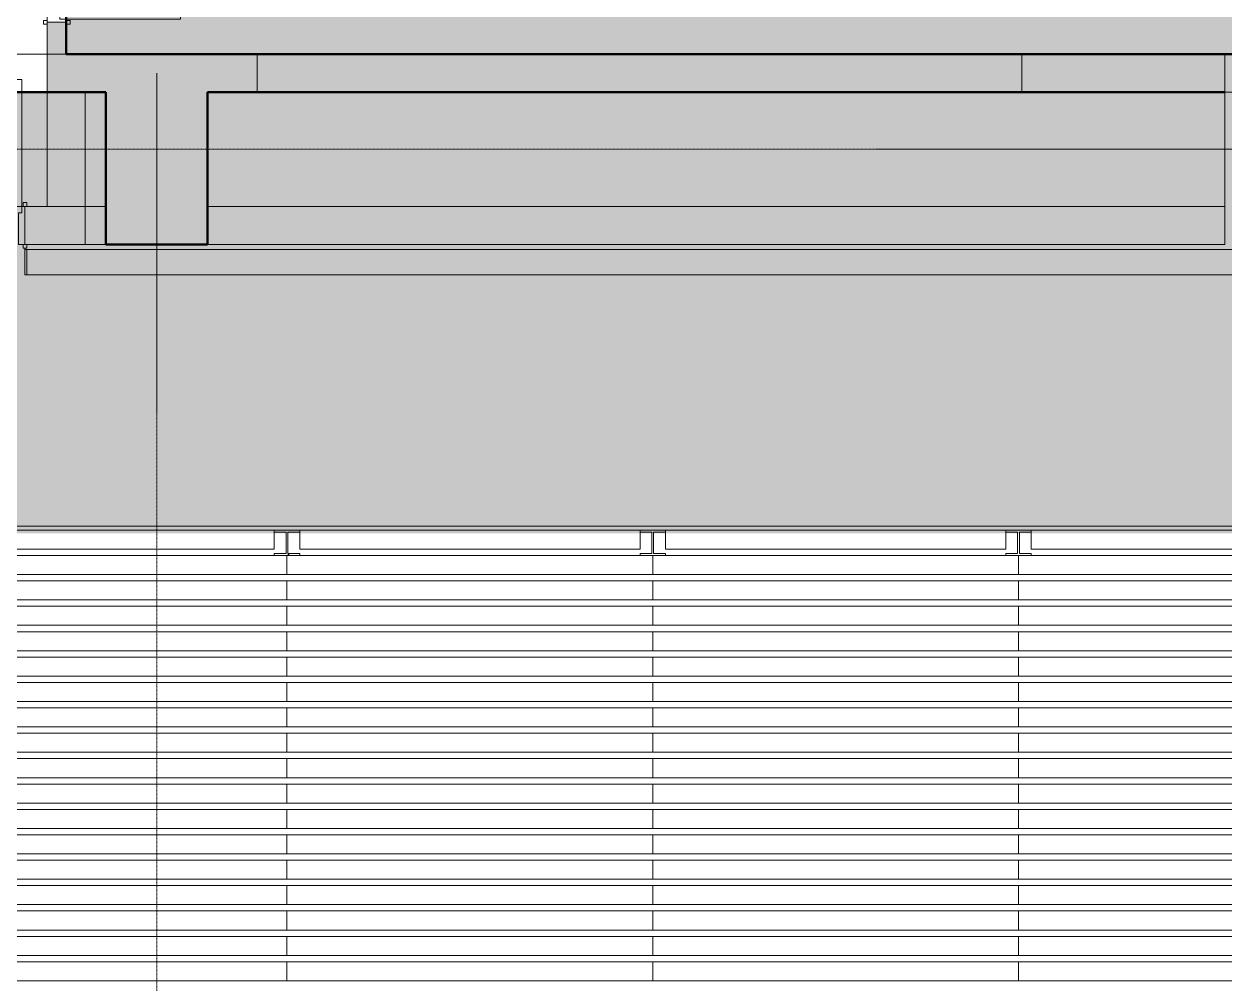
# Model space of a CAD drawing. Header units: millimetres. Extents: x 15878 to 679837, y -72324 to 391440.
# Drawn here: x 283912 to 293370, y 24282 to 31844 of the extents above; entities that cross this region are included whole.
import ezdxf

# ---------------------------------------------------------------- set-up
doc = ezdxf.new("R2010")
doc.units = ezdxf.units.MM
doc.linetypes.add('Demolished', pattern=[4.8, 3.2, -1.6])
doc.linetypes.add('Grid Line__1_200_', pattern=[10.5, 6, -1.5, 1.5, -1.5])
for name, color, linetype, lineweight in [('A-DETL', 90, 'Continuous', 5), ('A-DETL-GENF', 92, 'Continuous', 5), ('A-DOOR', 31, 'Continuous', 5), ('A-DOOR-FRAM', 31, 'Continuous', 5), ('A-FLOR', 192, 'Continuous', 5), ('A-WALL', 113, 'Continuous', 5), ('A-WALL-PATT', 111, 'Continuous', 18), ('Q-SPCQ', 91, 'Continuous', 5), ('S-COLS', 52, 'Continuous', 5), ('S-GRID', 1, 'Continuous', 5)]:
    doc.layers.add(name, color=color, linetype=linetype, lineweight=lineweight)
pattern_1 = [(45, (235455.2, 0), (-1237.437, 1237.437), []), (45, (235455.2, 1875), (-1237.437, 1237.437), [])]

# ---------------------------------------------------------------- blocks, each defined once
blk = doc.blocks.new('DLN-Double Door__X08_ - _M30_ 2000 x 2000 _WH_-18327409-2_F')
at = {"layer": 'A-DOOR', "color": 253}
for p, q in [((-1000, 1150), (-950, 1150)), ((-1000, 1050), (-1000, 1150)), ((-950, 1150), (-950, 1050)), ((950, 1150), (950, 1050)), ((1000, 1150), (950, 1150)), ((1000, 1050), (1000, 1150)), ((-1000, 150), (-1000, 1050)), ((-950, 1050), (-950, 150)), ((950, 1050), (950, 150)), ((1000, 150), (1000, 1050)), ((-950, 150), (-1000, 150)), ((950, 150), (1000, 150))]:
    blk.add_line(p, q, dxfattribs=at)
for centre, start, end in [((-1000, 150), 65.12584, 90), ((1000, 150), 90, 114.87416), ((-1000, 150), 59.83333, 65.12584), ((1000, 150), 114.87416, 180.5), ((-1000, 150), 44.75, 59.83333), ((-1000, 150), 29.66667, 44.75), ((-1000, 150), 14.58333, 29.66667), ((-1000, 150), 359.5, 14.58333)]:
    blk.add_arc(centre, 1000, start, end, dxfattribs=at)
at = {"layer": 'A-DOOR-FRAM', "color": 253}
for p, q in [((-1040, 180), (-1010, 180)), ((-1040, 150), (-1040, 180)), ((-1010, 150), (-1040, 150)), ((-1025, 150), (-1000, 150)), ((-1025, -150), (-1025, 150)), ((-1010, 180), (-1010, 150)), ((-1000, 150), (-1000, 100)), ((-1000, 100), (-975, 100)), ((-975, 100), (-975, -150)), ((975, 100), (1000, 100)), ((975, -150), (975, 100)), ((1000, 150), (1025, 150)), ((1000, 100), (1000, 150)), ((1010, 150), (1010, 180)), ((1010, 180), (1040, 180)), ((1040, 150), (1010, 150)), ((1025, 150), (1025, -150)), ((1040, 180), (1040, 150)), ((-1040, -150), (-1010, -150)), ((-1040, -180), (-1040, -150)), ((-1010, -180), (-1040, -180)), ((-975, -150), (-1025, -150)), ((-1010, -150), (-1010, -180)), ((1025, -150), (975, -150)), ((1010, -180), (1010, -150)), ((1010, -150), (1040, -150)), ((1040, -180), (1010, -180)), ((1040, -150), (1040, -180))]:
    blk.add_line(p, q, dxfattribs=at)
blk = doc.blocks.new('DLN-Double Door__X08_ - _M34_ 1800 x 2000 _WH_-14591847-2_F')
at = {"layer": 'A-DOOR', "color": 254}
for p, q in [((-850, -75), (-900, -75)), ((-900, -75), (-900, -975)), ((-850, -975), (-850, -75)), ((850, -75), (900, -75)), ((850, -975), (850, -75)), ((900, -75), (900, -975)), ((-900, -975), (-850, -975)), ((900, -975), (850, -975))]:
    blk.add_line(p, q, dxfattribs=at)
for centre, start, end in [((-900, -75), 270, 359.99228), ((900, -75), 180.00772, 233.8), ((900, -75), 233.8, 270)]:
    blk.add_arc(centre, 900, start, end, dxfattribs=at)
at = {"layer": 'A-DOOR', "color": 253}
for centre, start, end in [((900, -75), 179.5, 180.00772), ((-900, -75), 359.99228, 0.5)]:
    blk.add_arc(centre, 900, start, end, dxfattribs=at)
at = {"layer": 'A-DOOR-FRAM', "color": 253}
for p, q in [((-910, 105), (-940, 105)), ((-940, 105), (-940, 75)), ((-910, 75), (-910, 105)), ((940, 105), (910, 105)), ((910, 105), (910, 75)), ((940, 75), (940, 105)), ((-940, 75), (-910, 75)), ((-875, 75), (-925, 75)), ((-925, 75), (-925, -75)), ((-875, -25), (-875, 75)), ((875, 75), (875, -25)), ((925, 75), (875, 75)), ((910, 75), (940, 75)), ((925, -75), (925, 75)), ((-900, -75), (-900, -25)), ((-900, -25), (-875, -25)), ((875, -25), (900, -25)), ((900, -25), (900, -75))]:
    blk.add_line(p, q, dxfattribs=at)
at = {"layer": 'A-DOOR-FRAM', "color": 254}
for p, q in [((-910, -75), (-940, -75)), ((-940, -75), (-940, -105)), ((-925, -75), (-900, -75)), ((-910, -105), (-910, -75)), ((900, -75), (925, -75)), ((940, -75), (910, -75)), ((910, -75), (910, -105)), ((940, -105), (940, -75)), ((-940, -105), (-910, -105)), ((910, -105), (940, -105))]:
    blk.add_line(p, q, dxfattribs=at)
blk = doc.blocks.new('DLN_Grid Gallery Deck - DLN_Grid Gallery Deck-V870-2_F')
at = {"layer": 'Q-SPCQ'}
for p, q in [((0, -75), (0, 75)), ((100, 75), (2780, 75)), ((2880, 75), (2880, -75)), ((2880, -75), (0, -75))]:
    blk.add_line(p, q, dxfattribs=at)
blk = doc.blocks.new('DLN_Grid Gallery Deck - DLN_Grid Gallery Deck-V869-2_F')
at = {"layer": 'Q-SPCQ'}
for p, q in [((0, -75), (0, 75)), ((0, 75), (2880, 75)), ((2880, 75), (2880, -75)), ((2880, -75), (0, -75))]:
    blk.add_line(p, q, dxfattribs=at)
blk = doc.blocks.new('DLN_Grid Gallery Deck - DLN_Grid Gallery Deck-V871-2_F')
at = {"layer": 'Q-SPCQ'}
for p, q in [((0, -75), (0, 75)), ((100, 75), (2780, 75)), ((2880, 75), (2880, -75)), ((2880, -75), (0, -75))]:
    blk.add_line(p, q, dxfattribs=at)
blk = doc.blocks.new('DLN_Grid Gallery Deck - DLN_Grid Gallery Deck-V874-2_F')
at = {"layer": 'Q-SPCQ'}
for p, q in [((0, -75), (0, 75)), ((100, 75), (2780, 75)), ((2880, 75), (2880, -75)), ((2880, -75), (0, -75))]:
    blk.add_line(p, q, dxfattribs=at)
blk = doc.blocks.new('DLN_Grid Gallery Deck - DLN_Grid Gallery Deck-V878-2_F')
at = {"layer": 'Q-SPCQ'}
for p, q in [((0, 75), (2680, 75)), ((0, 50), (0, 60)), ((0, -75), (0, 50)), ((2680, 60), (2680, 50)), ((2680, 50), (2680, -75)), ((2680, -75), (0, -75))]:
    blk.add_line(p, q, dxfattribs=at)
blk = doc.blocks.new('DLN_Grid Gallery Deck - DLN_Grid Gallery Deck-V879-2_F')
at = {"layer": 'Q-SPCQ'}
for p, q in [((0, 75), (2680, 75)), ((0, 50), (0, 60)), ((0, -75), (0, 50)), ((2680, 60), (2680, 50)), ((2680, 50), (2680, -75)), ((2680, -75), (0, -75))]:
    blk.add_line(p, q, dxfattribs=at)
blk = doc.blocks.new('DLN_Grid Gallery Deck - DLN_Grid Gallery Deck-V880-2_F')
at = {"layer": 'Q-SPCQ'}
for p, q in [((0, 75), (2680, 75)), ((0, 50), (0, 60)), ((0, -75), (0, 50)), ((2680, 60), (2680, 50)), ((2680, 50), (2680, -75)), ((2680, -75), (0, -75))]:
    blk.add_line(p, q, dxfattribs=at)

msp = doc.modelspace()

# ---------------------------------------------------------------- hatches: boundary and pattern name
at = {"layer": 'A-DETL-GENF', "transparency": 33554585}
msp.add_hatch(color=151, dxfattribs=at).paths.add_polyline_path([(312144.5, 7857.5), (313794.5, 7857.5), (313794.5, 21079.2), (318794.5, 21079.2), (318794.5, 31757.5), (318294.5, 31757.5), (318294.5, 34107.5), (299194.5, 34107.5), (299194.5, 38077.5), (296794.5, 38077.5), (296794.5, 33957.5), (284244.5, 33957.5), (284244.5, 31607.5), (312144.5, 31607.5), (312144.5, 28132.5), (310944.5, 28132.5), (310944.5, 25782.5), (312144.5, 25782.5), (312144.5, 9065.7)], flags=0)
h = msp.add_hatch(color=253, dxfattribs=at)
h.paths.add_polyline_path([(284557, 8157.5), (284557, 9357.5), (285357, 9357.5), (285357, 8157.5), (293369.5, 8157.5), (293369.5, 9357.5), (294169.5, 9357.5), (294169.5, 8157.5), (302182, 8157.5), (302182, 9357.5), (302982, 9357.5), (302982, 8157.5), (310644.5, 8157.5), (310644.5, 9357.5), (311844.5, 9357.5), (311844.5, 15624.2), (310644.5, 15624.2), (310644.5, 16424.2), (311844.5, 16424.2), (311844.5, 23040.8), (310644.5, 23040.8), (310644.5, 23840.8), (311844.5, 23840.8), (311844.5, 25482.5), (310644.5, 25482.5), (310644.5, 28432.5), (311844.5, 28432.5), (311844.5, 30107.5), (310644.5, 30107.5), (310644.5, 31307.5), (302982, 31307.5), (302982, 30107.5), (302182, 30107.5), (302182, 31307.5), (294169.5, 31307.5), (294169.5, 30107.5), (293369.5, 30107.5), (293369.5, 31307.5), (285357, 31307.5), (285357, 30107.5), (284557, 30107.5), (284557, 31307.5), (280194.5, 31307.5), (280194.5, 30107.5), (277194.5, 30107.5), (277194.5, 31307.5), (276894.5, 31307.5), (276894.5, 30107.5), (275694.5, 30107.5), (275694.5, 23840.8), (276894.5, 23840.8), (276894.5, 23040.8), (275694.5, 23040.8), (275694.5, 16424.2), (276894.5, 16424.2), (276894.5, 15624.2), (275694.5, 15624.2), (275694.5, 11307.5), (276894.5, 11307.5), (276894.5, 8157.5), (283505.3, 8157.5)], flags=0)
h.paths.add_polyline_path([(288918.6, 11577.5), (277134.7, 11577.5), (277134.7, 27832.5), (308269.5, 27832.5), (308269.5, 11577.5), (291625.2, 11577.5)], flags=0)
at = {"layer": 'A-WALL-PATT', "lineweight": 5, "transparency": 33554432}
h = msp.add_hatch(color=253, dxfattribs=at)
h.paths.add_polyline_path([(284244.5, 31607.5), (284244.5, 31857.5), (284094.5, 31857.5), (284094.5, 31607.5), (284194.5, 31607.5)], flags=0)
h.paths.add_polyline_path([(284094.5, 33707.5), (284244.5, 33707.5), (284244.5, 33957.5), (284094.5, 33957.5), (284094.5, 33722.5)], flags=0)
at = {"layer": 'A-WALL-PATT', "lineweight": 5}
h = msp.add_hatch(color=253, dxfattribs=at)
h.paths.add_polyline_path([(284094.5, 31307.5), (284557, 31307.5), (284557, 31607.5), (284094.5, 31607.5), (284094.5, 31573)], flags=0)
h.paths.add_polyline_path([(285357, 31307.5), (285747, 31307.5), (285747, 31607.5), (285357, 31607.5), (285357, 31573)], flags=0)
at = {"layer": 'A-WALL-PATT', "lineweight": 5, "transparency": 33554432}
for points in [[(286211.9, 31307.5), (291769.5, 31307.5), (291769.5, 31607.5), (285747, 31607.5), (285747, 31307.5)], [(284394.5, 30107.5), (284394.5, 31307.5), (284094.5, 31307.5), (284094.5, 30107.5)]]:
    msp.add_hatch(color=253, dxfattribs=at).paths.add_polyline_path(points, flags=0)
at = {"layer": 'A-WALL-PATT', "lineweight": 5}
msp.add_hatch(color=253, dxfattribs=at).paths.add_polyline_path([(291769.5, 31307.5), (295769.5, 31307.5), (295769.5, 31607.5), (291769.5, 31607.5)], flags=0)
at = {"layer": 'A-WALL-PATT', "lineweight": 5, "transparency": 33554432}
h = msp.add_hatch(color=253, dxfattribs=at)
h.paths.add_polyline_path([(283919.5, 30107.5), (284094.5, 30107.5), (284094.5, 30407.5), (283919.5, 30407.5), (283919.5, 30357.5)], flags=0)
h.paths.add_polyline_path([(281694.5, 30107.5), (281869.5, 30107.5), (281869.5, 30407.5), (281694.5, 30407.5), (281694.5, 30267.5)], flags=0)
at = {"layer": 'S-COLS'}
for points in [[(285357, 30107.5), (285357, 31607.5), (284557, 31607.5), (284557, 30107.5), (284858.6, 30107.5)], [(293369.5, 30107.5), (294169.5, 30107.5), (294169.5, 31607.5), (293369.5, 31607.5), (293369.5, 30236.6)]]:
    msp.add_hatch(color=53, dxfattribs=at).paths.add_polyline_path(points, flags=0)
h = msp.add_hatch(dxfattribs=at)
h.set_pattern_fill('FP_3635', color=253, style=0, pattern_type=2)
h.set_pattern_definition(pattern_1)
h.paths.add_polyline_path([(285975.4, 27832.5), (285990.4, 27832.5), (285990.4, 27842.5), (286082.9, 27842.5), (286082.9, 27857.5), (285882.9, 27857.5), (285882.9, 27842.5), (285975.4, 27842.5)], flags=0)
h = msp.add_hatch(dxfattribs=at)
h.set_pattern_fill('FP_3635', color=253, style=0, pattern_type=2)
h.set_pattern_definition(pattern_1)
h.paths.add_polyline_path([(285882.9, 27657.5), (286082.9, 27657.5), (286082.9, 27672.5), (285990.4, 27672.5), (285990.4, 27832.5), (285975.4, 27832.5), (285975.4, 27672.5), (285882.9, 27672.5)], flags=0)

# ---------------------------------------------------------------- linework, layer by layer
at = {"layer": 'A-DETL', "linetype": 'Demolished', "lineweight": 50}
for p, q in [((284244.5, 33957.5), (284244.5, 31607.5)), ((284244.5, 31607.5), (312144.5, 31607.5)), ((284557, 31307.5), (280194.5, 31307.5)), ((284557, 30107.5), (284557, 31307.5)), ((293369.5, 31307.5), (285357, 31307.5)), ((285357, 31307.5), (285357, 30107.5)), ((285357, 30107.5), (284557, 30107.5))]:
    msp.add_line(p, q, dxfattribs=at)
at = {"layer": 'A-FLOR'}
for p, q in [((284094.5, 31607.5), (281544.5, 31607.5)), ((293369.5, 31607.5), (284094.5, 31607.5)), ((277494.5, 31307.5), (284094.5, 31307.5)), ((284094.5, 31307.5), (284557, 31307.5)), ((284394.5, 30407.5), (284394.5, 31307.5)), ((285747, 31307.5), (291769.5, 31307.5)), ((284557, 30407.5), (283934.5, 30407.5)), ((293369.5, 30407.5), (285357, 30407.5)), ((283934.5, 30107.5), (284557, 30107.5)), ((285357, 30107.5), (293369.5, 30107.5)), ((283919.5, 29867.5), (283919.5, 30072.5)), ((303022, 30067.5), (283919.5, 30067.5)), ((303222, 29867.5), (283919.5, 29867.5)), ((277136.1, 27887.5), (308269.5, 27887.5))]:
    msp.add_line(p, q, dxfattribs=at)
at = {"layer": 'A-FLOR', "color": 254}
msp.add_line((299194.5, 31607.5), (284094.5, 31607.5), dxfattribs=at)
at = {"layer": 'A-WALL', "color": 253}
for p, q in [((284094.5, 31842.5), (284094.5, 31607.5)), ((291769.5, 31307.5), (291769.5, 31607.5)), ((284094.5, 31307.5), (284094.5, 30407.5)), ((284394.5, 31307.5), (284394.5, 31307.5)), ((285747, 31307.5), (291769.5, 31307.5)), ((283919.5, 30407.5), (283919.5, 30107.5)), ((284094.5, 30407.5), (283934.5, 30407.5)), ((284394.5, 30107.5), (284394.5, 30407.5)), ((283934.5, 30107.5), (284394.5, 30107.5)), ((303222, 30067.5), (283934.5, 30067.5)), ((283934.5, 30067.5), (283934.5, 29867.5))]:
    msp.add_line(p, q, dxfattribs=at)
at = {"layer": 'A-WALL', "color": 254}
for p, q in [((284244.5, 31607.5), (284244.5, 31842.5)), ((286211.9, 31607.5), (285747, 31607.5))]:
    msp.add_line(p, q, dxfattribs=at)
at = {"layer": 'A-WALL', "color": 9, "lineweight": 20}
for p, q in [((284094.5, 31607.5), (284094.5, 31307.5)), ((284557, 31607.5), (284244.5, 31607.5)), ((285747, 31607.5), (285357, 31607.5)), ((285747, 31307.5), (285747, 31607.5)), ((295769.5, 31607.5), (291769.5, 31607.5)), ((284094.5, 31307.5), (284557, 31307.5)), ((285357, 31307.5), (285747, 31307.5)), ((291769.5, 31307.5), (295769.5, 31307.5))]:
    msp.add_line(p, q, dxfattribs=at)
at = {"layer": 'S-COLS', "color": 9, "lineweight": 20}
for p, q in [((285357, 31607.5), (284557, 31607.5)), ((294169.5, 31607.5), (293369.5, 31607.5)), ((293369.5, 31607.5), (293369.5, 31307.5)), ((284557, 31307.5), (284557, 30107.5)), ((285357, 30107.5), (285357, 31307.5)), ((293369.5, 31307.5), (293369.5, 30107.5)), ((284557, 30107.5), (285357, 30107.5)), ((286082.9, 27857.5), (285882.9, 27857.5)), ((285882.9, 27857.5), (285882.9, 27842.5)), ((285882.9, 27842.5), (285975.4, 27842.5)), ((285975.4, 27842.5), (285975.4, 27832.5)), ((285975.4, 27832.5), (285975.4, 27672.5)), ((285990.4, 27832.5), (285990.4, 27842.5)), ((285990.4, 27842.5), (286082.9, 27842.5)), ((285990.4, 27672.5), (285990.4, 27832.5)), ((286082.9, 27842.5), (286082.9, 27857.5)), ((288962.9, 27857.5), (288762.9, 27857.5)), ((288762.9, 27857.5), (288762.9, 27842.5)), ((288762.9, 27842.5), (288855.4, 27842.5)), ((288855.4, 27842.5), (288855.4, 27832.5)), ((288855.4, 27832.5), (288855.4, 27672.5)), ((288870.4, 27832.5), (288870.4, 27842.5)), ((288870.4, 27842.5), (288962.9, 27842.5)), ((288870.4, 27672.5), (288870.4, 27832.5)), ((288962.9, 27842.5), (288962.9, 27857.5)), ((291842.9, 27857.5), (291642.9, 27857.5)), ((291642.9, 27857.5), (291642.9, 27842.5)), ((291642.9, 27842.5), (291735.4, 27842.5)), ((291735.4, 27842.5), (291735.4, 27832.5)), ((291735.4, 27832.5), (291735.4, 27672.5)), ((291750.4, 27832.5), (291750.4, 27842.5)), ((291750.4, 27842.5), (291842.9, 27842.5)), ((291750.4, 27672.5), (291750.4, 27832.5)), ((291842.9, 27842.5), (291842.9, 27857.5)), ((285882.9, 27672.5), (285882.9, 27657.5)), ((285975.4, 27672.5), (285882.9, 27672.5)), ((285882.9, 27657.5), (286082.9, 27657.5)), ((286082.9, 27672.5), (285990.4, 27672.5)), ((286082.9, 27657.5), (286082.9, 27672.5)), ((288762.9, 27672.5), (288762.9, 27657.5)), ((288855.4, 27672.5), (288762.9, 27672.5)), ((288762.9, 27657.5), (288962.9, 27657.5)), ((288962.9, 27672.5), (288870.4, 27672.5)), ((288962.9, 27657.5), (288962.9, 27672.5)), ((291642.9, 27672.5), (291642.9, 27657.5)), ((291735.4, 27672.5), (291642.9, 27672.5)), ((291642.9, 27657.5), (291842.9, 27657.5)), ((291842.9, 27672.5), (291750.4, 27672.5)), ((291842.9, 27657.5), (291842.9, 27672.5))]:
    msp.add_line(p, q, dxfattribs=at)
at = {"layer": 'S-GRID', "color": 254, "linetype": 'Grid Line__1_200_'}
for p, q in [((284957, 18957.5), (284957, 31457.5)), ((258983.7, 30857.5), (317699.8, 30857.5))]:
    msp.add_line(p, q, dxfattribs=at)

# ---------------------------------------------------------------- block references
at = {"layer": 'A-DOOR', "color": 253, "rotation": 90}
msp.add_blockref('DLN-Double Door__X08_ - _M34_ 1800 x 2000 _WH_-14591847-2_F', (284169.5, 32782.5), dxfattribs=at)
at = {"layer": 'A-DOOR', "color": 253}
msp.add_blockref('DLN-Double Door__X08_ - _M30_ 2000 x 2000 _WH_-18327409-2_F', (282894.5, 30257.5), dxfattribs=at)
at = {"layer": 'Q-SPCQ'}
for name, p in [('DLN_Grid Gallery Deck - DLN_Grid Gallery Deck-V878-2_F', (283202.9, 27782.5)), ('DLN_Grid Gallery Deck - DLN_Grid Gallery Deck-V878-2_F', (286082.9, 27782.5)), ('DLN_Grid Gallery Deck - DLN_Grid Gallery Deck-V879-2_F', (288962.9, 27782.5)), ('DLN_Grid Gallery Deck - DLN_Grid Gallery Deck-V880-2_F', (291842.9, 27782.5)), ('DLN_Grid Gallery Deck - DLN_Grid Gallery Deck-V870-2_F', (283102.9, 27582.5)), ('DLN_Grid Gallery Deck - DLN_Grid Gallery Deck-V870-2_F', (285982.9, 27582.5)), ('DLN_Grid Gallery Deck - DLN_Grid Gallery Deck-V871-2_F', (288862.9, 27582.5)), ('DLN_Grid Gallery Deck - DLN_Grid Gallery Deck-V874-2_F', (291742.9, 27582.5)), ('DLN_Grid Gallery Deck - DLN_Grid Gallery Deck-V869-2_F', (283102.9, 27382.5)), ('DLN_Grid Gallery Deck - DLN_Grid Gallery Deck-V869-2_F', (285982.9, 27382.5)), ('DLN_Grid Gallery Deck - DLN_Grid Gallery Deck-V869-2_F', (288862.9, 27382.5)), ('DLN_Grid Gallery Deck - DLN_Grid Gallery Deck-V869-2_F', (291742.9, 27382.5)), ('DLN_Grid Gallery Deck - DLN_Grid Gallery Deck-V869-2_F', (283102.9, 27182.5)), ('DLN_Grid Gallery Deck - DLN_Grid Gallery Deck-V869-2_F', (285982.9, 27182.5)), ('DLN_Grid Gallery Deck - DLN_Grid Gallery Deck-V869-2_F', (288862.9, 27182.5)), ('DLN_Grid Gallery Deck - DLN_Grid Gallery Deck-V869-2_F', (291742.9, 27182.5)), ('DLN_Grid Gallery Deck - DLN_Grid Gallery Deck-V869-2_F', (283102.9, 26982.5)), ('DLN_Grid Gallery Deck - DLN_Grid Gallery Deck-V869-2_F', (285982.9, 26982.5)), ('DLN_Grid Gallery Deck - DLN_Grid Gallery Deck-V869-2_F', (288862.9, 26982.5)), ('DLN_Grid Gallery Deck - DLN_Grid Gallery Deck-V869-2_F', (291742.9, 26982.5)), ('DLN_Grid Gallery Deck - DLN_Grid Gallery Deck-V869-2_F', (283102.9, 26782.5)), ('DLN_Grid Gallery Deck - DLN_Grid Gallery Deck-V869-2_F', (285982.9, 26782.5)), ('DLN_Grid Gallery Deck - DLN_Grid Gallery Deck-V869-2_F', (288862.9, 26782.5)), ('DLN_Grid Gallery Deck - DLN_Grid Gallery Deck-V869-2_F', (291742.9, 26782.5)), ('DLN_Grid Gallery Deck - DLN_Grid Gallery Deck-V869-2_F', (283102.9, 26582.5)), ('DLN_Grid Gallery Deck - DLN_Grid Gallery Deck-V869-2_F', (285982.9, 26582.5)), ('DLN_Grid Gallery Deck - DLN_Grid Gallery Deck-V869-2_F', (288862.9, 26582.5)), ('DLN_Grid Gallery Deck - DLN_Grid Gallery Deck-V869-2_F', (291742.9, 26582.5)), ('DLN_Grid Gallery Deck - DLN_Grid Gallery Deck-V869-2_F', (283102.9, 26382.5)), ('DLN_Grid Gallery Deck - DLN_Grid Gallery Deck-V869-2_F', (285982.9, 26382.5)), ('DLN_Grid Gallery Deck - DLN_Grid Gallery Deck-V869-2_F', (288862.9, 26382.5)), ('DLN_Grid Gallery Deck - DLN_Grid Gallery Deck-V869-2_F', (291742.9, 26382.5)), ('DLN_Grid Gallery Deck - DLN_Grid Gallery Deck-V869-2_F', (283102.9, 26182.5)), ('DLN_Grid Gallery Deck - DLN_Grid Gallery Deck-V869-2_F', (285982.9, 26182.5)), ('DLN_Grid Gallery Deck - DLN_Grid Gallery Deck-V869-2_F', (288862.9, 26182.5)), ('DLN_Grid Gallery Deck - DLN_Grid Gallery Deck-V869-2_F', (291742.9, 26182.5)), ('DLN_Grid Gallery Deck - DLN_Grid Gallery Deck-V869-2_F', (283102.9, 25982.5)), ('DLN_Grid Gallery Deck - DLN_Grid Gallery Deck-V869-2_F', (285982.9, 25982.5)), ('DLN_Grid Gallery Deck - DLN_Grid Gallery Deck-V869-2_F', (288862.9, 25982.5)), ('DLN_Grid Gallery Deck - DLN_Grid Gallery Deck-V869-2_F', (291742.9, 25982.5)), ('DLN_Grid Gallery Deck - DLN_Grid Gallery Deck-V869-2_F', (283102.9, 25782.5)), ('DLN_Grid Gallery Deck - DLN_Grid Gallery Deck-V869-2_F', (285982.9, 25782.5)), ('DLN_Grid Gallery Deck - DLN_Grid Gallery Deck-V869-2_F', (288862.9, 25782.5)), ('DLN_Grid Gallery Deck - DLN_Grid Gallery Deck-V869-2_F', (291742.9, 25782.5)), ('DLN_Grid Gallery Deck - DLN_Grid Gallery Deck-V869-2_F', (283102.9, 25582.5)), ('DLN_Grid Gallery Deck - DLN_Grid Gallery Deck-V869-2_F', (285982.9, 25582.5)), ('DLN_Grid Gallery Deck - DLN_Grid Gallery Deck-V869-2_F', (288862.9, 25582.5)), ('DLN_Grid Gallery Deck - DLN_Grid Gallery Deck-V869-2_F', (291742.9, 25582.5)), ('DLN_Grid Gallery Deck - DLN_Grid Gallery Deck-V869-2_F', (283102.9, 25382.5)), ('DLN_Grid Gallery Deck - DLN_Grid Gallery Deck-V869-2_F', (285982.9, 25382.5)), ('DLN_Grid Gallery Deck - DLN_Grid Gallery Deck-V869-2_F', (288862.9, 25382.5)), ('DLN_Grid Gallery Deck - DLN_Grid Gallery Deck-V869-2_F', (291742.9, 25382.5)), ('DLN_Grid Gallery Deck - DLN_Grid Gallery Deck-V869-2_F', (283102.9, 25182.5)), ('DLN_Grid Gallery Deck - DLN_Grid Gallery Deck-V869-2_F', (285982.9, 25182.5)), ('DLN_Grid Gallery Deck - DLN_Grid Gallery Deck-V869-2_F', (288862.9, 25182.5)), ('DLN_Grid Gallery Deck - DLN_Grid Gallery Deck-V869-2_F', (291742.9, 25182.5)), ('DLN_Grid Gallery Deck - DLN_Grid Gallery Deck-V869-2_F', (283102.9, 24982.5)), ('DLN_Grid Gallery Deck - DLN_Grid Gallery Deck-V869-2_F', (285982.9, 24982.5)), ('DLN_Grid Gallery Deck - DLN_Grid Gallery Deck-V869-2_F', (288862.9, 24982.5)), ('DLN_Grid Gallery Deck - DLN_Grid Gallery Deck-V869-2_F', (291742.9, 24982.5)), ('DLN_Grid Gallery Deck - DLN_Grid Gallery Deck-V869-2_F', (283102.9, 24782.5)), ('DLN_Grid Gallery Deck - DLN_Grid Gallery Deck-V869-2_F', (285982.9, 24782.5)), ('DLN_Grid Gallery Deck - DLN_Grid Gallery Deck-V869-2_F', (288862.9, 24782.5)), ('DLN_Grid Gallery Deck - DLN_Grid Gallery Deck-V869-2_F', (291742.9, 24782.5)), ('DLN_Grid Gallery Deck - DLN_Grid Gallery Deck-V869-2_F', (283102.9, 24582.5)), ('DLN_Grid Gallery Deck - DLN_Grid Gallery Deck-V869-2_F', (285982.9, 24582.5)), ('DLN_Grid Gallery Deck - DLN_Grid Gallery Deck-V869-2_F', (288862.9, 24582.5)), ('DLN_Grid Gallery Deck - DLN_Grid Gallery Deck-V869-2_F', (291742.9, 24582.5)), ('DLN_Grid Gallery Deck - DLN_Grid Gallery Deck-V869-2_F', (283102.9, 24382.5)), ('DLN_Grid Gallery Deck - DLN_Grid Gallery Deck-V869-2_F', (285982.9, 24382.5)), ('DLN_Grid Gallery Deck - DLN_Grid Gallery Deck-V869-2_F', (288862.9, 24382.5)), ('DLN_Grid Gallery Deck - DLN_Grid Gallery Deck-V869-2_F', (291742.9, 24382.5))]:
    msp.add_blockref(name, p, dxfattribs=at)

doc.saveas('drawing.dxf')
